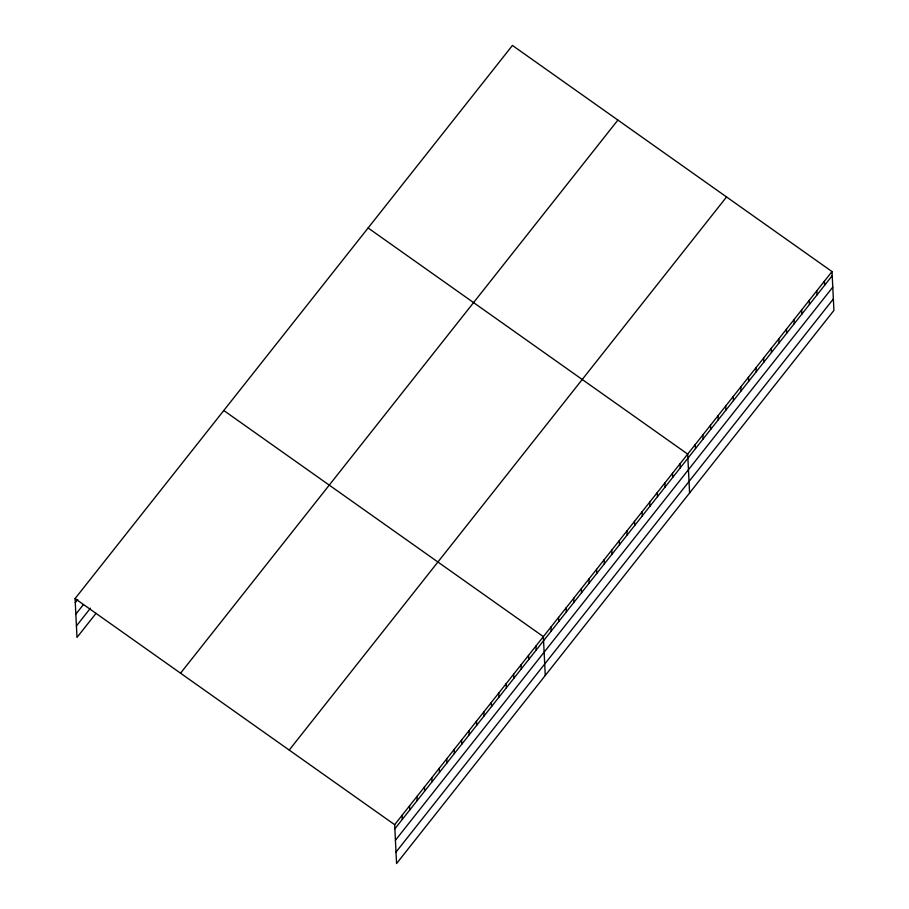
<?xml version="1.0" encoding="UTF-8"?>
<svg xmlns="http://www.w3.org/2000/svg" width="909" height="909" viewBox="0 0 909 909"><rect width="100%" height="100%" fill="white"/><g stroke="black" fill="none" stroke-linecap="round" stroke-linejoin="round"><path stroke-width="1.36" d="M95.99 613.393L76.992 637.425L75.083 598.565L512.426 45.45L832.008 271.575L833.917 310.435L396.574 863.55L394.665 824.69L832.008 271.575M75.288 602.667L77.765 599.531M75.845 614.143L83.287 604.735M76.424 625.949L90.468 608.189M180.55 673.183L617.893 120.068M289.21 750.073L726.552 196.958M394.87 828.792L832.212 275.688M395.426 840.268L832.769 287.153M396.006 852.085L833.348 298.97M368.111 227.977L687.693 454.102L689.59 492.962M223.784 410.504L543.366 636.63L545.264 675.489M75.083 598.565L394.665 824.69M824.418 281.188L824.622 285.29M816.816 290.789L817.021 294.902M809.226 300.402L809.43 304.504M801.624 310.003L801.829 314.116M794.034 319.616L794.239 323.718M786.433 329.217L786.637 333.319M778.843 338.83L779.047 342.932M771.241 348.431L771.446 352.533M763.651 358.044L763.844 362.146M756.049 367.645L756.254 371.747M748.459 377.246L748.652 381.36M740.858 386.859L741.062 390.961M733.268 396.46L733.461 400.574M725.666 406.073L725.871 410.175M718.076 415.674L718.269 419.788M710.474 425.287L710.679 429.389M702.884 434.888L703.077 439.002M695.283 444.501L695.487 448.603M680.091 463.715L680.296 467.817M672.501 473.316L672.694 477.43M664.899 482.929L665.104 487.031M657.309 492.53L657.502 496.644M649.708 502.143L649.912 506.245M642.118 511.744L642.311 515.846M634.516 521.357L634.721 525.459M626.926 530.958L627.119 535.06M619.324 540.571L619.529 544.673M611.734 550.172L611.927 554.274M604.133 559.774L604.337 563.887M596.543 569.386L596.736 573.488M588.941 578.988L589.146 583.101M581.351 588.6L581.544 592.702M573.749 598.202L573.954 602.315M566.148 607.814L566.352 611.916M558.558 617.416L558.762 621.529M550.956 627.028L551.161 631.13M535.935 646.038L536.128 650.14M528.493 655.434L528.697 659.548M521.062 664.843L521.266 668.944M513.63 674.239L513.824 678.353M506.188 683.648L506.393 687.749M498.757 693.056L498.961 697.158M491.326 702.452L491.519 706.554M483.883 711.861L484.088 715.962M476.452 721.257L476.657 725.371M469.021 730.666L469.214 734.767M461.579 740.062L461.783 744.176M454.148 749.471L454.352 753.572M446.717 758.867L446.91 762.981M439.274 768.275L439.479 772.377M431.843 777.672L432.048 781.785M424.412 787.08L424.605 791.182M416.97 796.477L417.174 800.59M409.539 805.885L409.743 809.987M402.108 815.293L402.301 819.395"/></g></svg>
